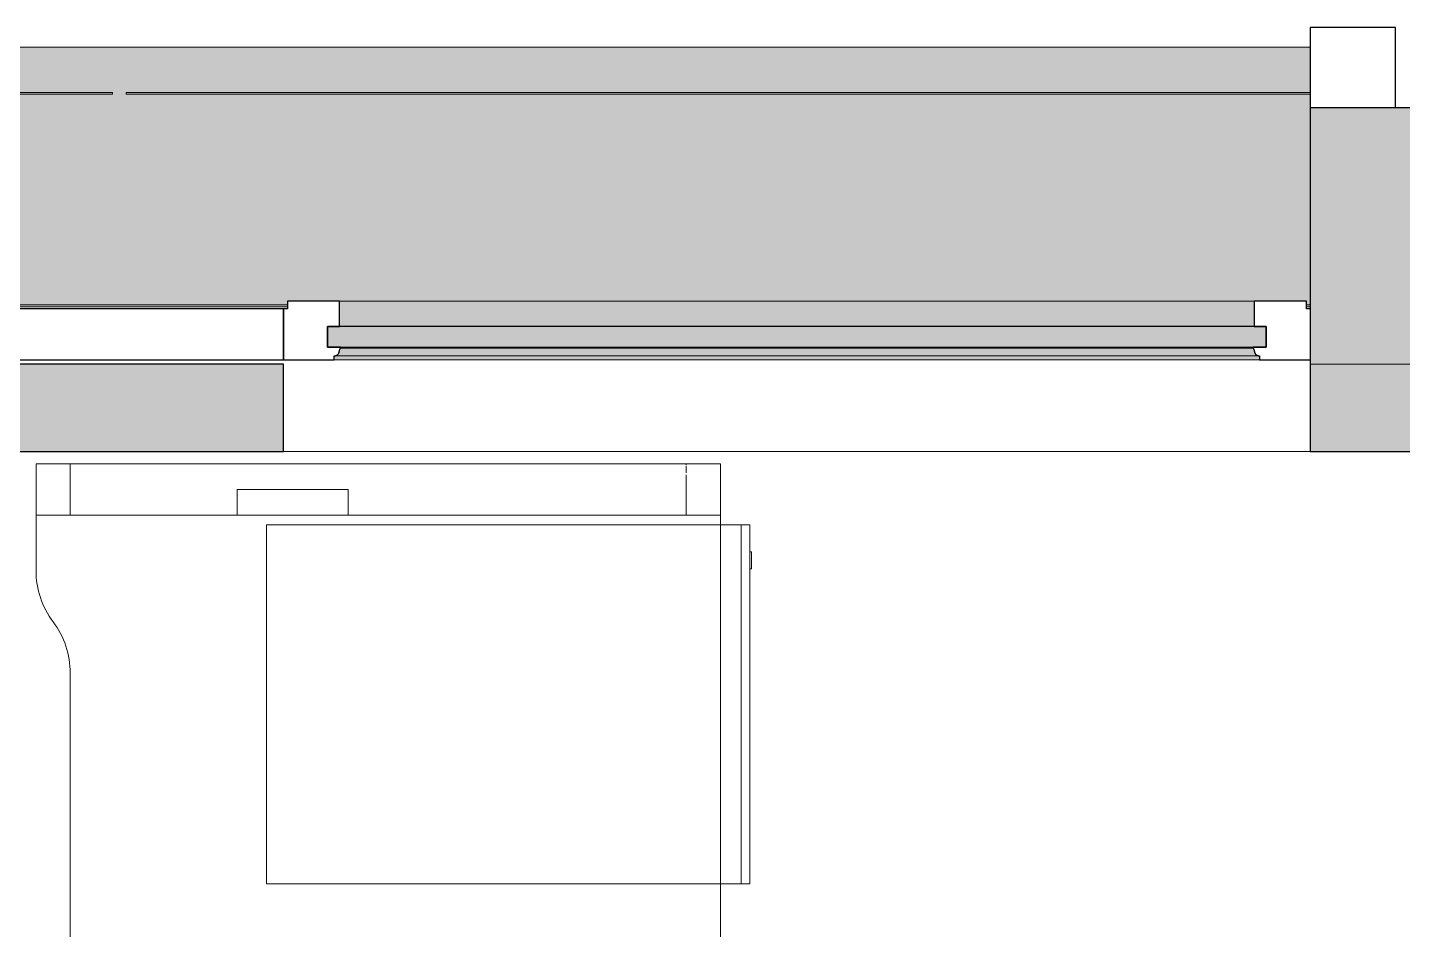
# Model space of a CAD drawing. Header units: millimetres. Extents: x 155927 to 326028, y -36033 to 97293.
# Drawn here: x 228193 to 229801, y 33686 to 34742 of the extents above; entities that cross this region are included whole.
import ezdxf

# ---------------------------------------------------------------- set-up
doc = ezdxf.new("R2010")
doc.units = ezdxf.units.MM
doc.header["$MEASUREMENT"] = 0
for name, color, linetype, lineweight in [('A-GLAZ', 7, 'CONTINUOUS', 9), ('A-GLAZ-CWMG', 7, 'CONTINUOUS', 9), ('A-WALL', 7, 'CONTINUOUS', 9), ('A-WALL-PATT', 7, 'CONTINUOUS', 9), ('I-FURN', 8, 'CONTINUOUS', 9), ('I-WALL', 7, 'CONTINUOUS', 9)]:
    doc.layers.add(name, color=color, linetype=linetype, lineweight=lineweight)

msp = doc.modelspace()

# ---------------------------------------------------------------- hatches: boundary and pattern name
at = {"layer": 'A-GLAZ'}
for points in [[(229692.8, 34417), (229692.8, 34718.6), (220908.8, 34718.6), (220908.8, 34417), (220913.2, 34417), (220913.2, 34421.6), (222104.5, 34421.6), (222104.5, 34417), (223441.2, 34417), (223441.2, 34421.6), (224632.5, 34421.6), (224632.5, 34417), (225969.2, 34417), (225969.2, 34421.6), (227160.5, 34421.6), (227160.5, 34417), (228497.2, 34417), (228497.2, 34421.6), (229688.5, 34421.6), (229688.5, 34417)], [(229627.6, 34391.7), (229627.6, 34421.6), (228558, 34421.6), (228558, 34391.7), (229056.7, 34391.7)], [(229641.6, 34367.7), (229641.6, 34391.7), (228544.1, 34391.7), (228544.1, 34367.7), (229056.7, 34367.7)], [(229627.8, 34362.7), (229626.4, 34366.6), (228559.3, 34366.6), (228558, 34362.7), (229627.6, 34362.7)], [(229626.4, 34366.6), (229626.4, 34367.7), (229056.7, 34366.6)], [(229627.8, 34352.8), (229633.6, 34352.8), (229633.6, 34357.7), (228552, 34357.7), (228552, 34352.8), (229056.7, 34352.8)], [(229632.1, 34357.7), (229628.7, 34360), (229627.4, 34362.7), (228557.8, 34362.7), (228556, 34359), (228555.8, 34357.7), (229629.8, 34357.7)]]:
    msp.add_hatch(color=256, dxfattribs=at).paths.add_polyline_path(points, flags=0)
h = msp.add_hatch(color=256, dxfattribs=at)
h.paths.add_polyline_path([(229692.8, 34414.8), (229692.8, 34417), (229688.5, 34417), (229688.5, 34414.8)], flags=0)
h.paths.add_polyline_path([(228450.1, 34414.8), (228497.2, 34414.8), (228497.2, 34417), (227160.5, 34417), (227160.5, 34414.8), (227843.5, 34414.8)], flags=0)
h.paths.add_polyline_path([(225969.2, 34414.8), (225969.2, 34417), (224632.5, 34417), (224632.5, 34414.8), (225964.2, 34414.8)], flags=0)
h.paths.add_polyline_path([(223441.2, 34414.8), (223441.2, 34417), (222104.5, 34417), (222104.5, 34414.8), (223436.2, 34414.8)], flags=0)
h.paths.add_polyline_path([(220913.2, 34414.8), (220913.2, 34417), (220908.8, 34417), (220908.8, 34414.8)], flags=0)
at = {"layer": 'A-WALL-PATT'}
h = msp.add_hatch(color=256, dxfattribs=at)
h.paths.add_polyline_path([(230840.8, 34347.6), (230840.8, 34647.6), (229692.8, 34647.6), (229692.8, 34347.6), (230269.8, 34347.6)], flags=0)
h.paths.add_polyline_path([(220908.8, 34347.6), (220908.8, 34647.6), (202317.8, 34647.6), (202317.8, 34347.6), (220564.5, 34347.6)], flags=0)
h.paths.add_polyline_path([(200283.7, 34347.6), (200283.7, 34647.6), (197317.8, 34647.6), (197317.8, 34437.6), (197292.8, 34437.6), (197292.8, 34347.6), (198727.6, 34347.6)], flags=0)
h.paths.add_polyline_path([(195683.8, 34347.6), (195683.8, 34437.6), (195658.8, 34437.6), (195658.8, 34647.6), (193317.8, 34647.6), (193317.8, 34347.6), (195658.8, 34347.6)], flags=0)
h.paths.add_polyline_path([(190533.8, 34347.6), (190533.8, 34647.6), (187318, 34647.6), (187318, 34347.6), (190235.5, 34347.6)], flags=0)
h.paths.add_polyline_path([(185283.8, 34347.6), (185283.8, 34647.6), (166692.8, 34647.6), (166692.8, 34347.6), (184169.7, 34347.6)], flags=0)
h.paths.add_polyline_path([(157908.8, 34347.6), (157908.8, 34647.6), (156760.8, 34647.6), (156760.8, 34347.6), (157480.1, 34347.6)], flags=0)
for points in [[(227266.8, 34245.6), (228390.8, 34245.6), (228390.8, 34347.6), (227266.8, 34347.6)], [(228492.8, 34245.6), (228492.8, 34347.6), (228390.8, 34347.6), (228390.8, 34245.6), (228450.1, 34245.6)], [(230840.8, 34245.6), (230840.8, 34347.6), (229692.8, 34347.6), (229692.8, 34245.6), (230269.8, 34245.6)]]:
    msp.add_hatch(color=256, dxfattribs=at).paths.add_polyline_path(points, flags=0)

# ---------------------------------------------------------------- linework, layer by layer
at = {"layer": 'A-GLAZ', "lineweight": 30}
for p, q in [((229792.8, 34741.6), (229692.8, 34741.6)), ((229692.8, 34741.6), (229692.8, 34647.6)), ((229792.8, 34647.6), (229792.8, 34741.6)), ((228558, 34421.6), (228497.2, 34421.6)), ((228497.2, 34421.6), (228497.2, 34412.6)), ((228558, 34391.7), (228558, 34421.6)), ((229688.5, 34421.6), (229627.6, 34421.6)), ((229627.6, 34421.6), (229627.6, 34391.7)), ((229688.5, 34412.6), (229688.5, 34421.6)), ((228492.8, 34412.6), (227164.8, 34412.6)), ((228492.8, 34352.8), (228492.8, 34412.6)), ((228497.2, 34412.6), (228492.8, 34412.6)), ((228492.8, 34412.6), (228492.8, 34352.8)), ((229692.8, 34412.6), (229688.5, 34412.6)), ((229641.6, 34391.7), (228544.1, 34391.7)), ((228544.1, 34391.7), (228544.1, 34367.7)), ((228544.1, 34367.7), (228544.1, 34391.7)), ((228544.1, 34391.7), (228558, 34391.7)), ((229627.6, 34391.7), (229641.6, 34391.7)), ((229641.6, 34367.7), (229641.6, 34391.7)), ((229641.6, 34391.7), (229641.6, 34367.7)), ((228544.1, 34367.7), (229641.6, 34367.7)), ((228559.3, 34367.7), (228544.1, 34367.7)), ((228559.3, 34366.6), (228559.3, 34367.7)), ((229641.6, 34367.7), (229626.4, 34367.7)), ((229626.4, 34367.7), (229626.4, 34366.6)), ((227164.8, 34352.8), (228492.8, 34352.8)), ((228492.8, 34352.8), (228552, 34352.8)), ((228552, 34352.8), (228552, 34357.7)), ((228552, 34357.7), (228553.6, 34357.7)), ((229632.1, 34357.7), (229633.6, 34357.7)), ((229633.6, 34357.7), (229633.6, 34352.8)), ((229633.6, 34352.8), (229692.8, 34352.8))]:
    msp.add_line(p, q, dxfattribs=at)
at = {"layer": 'A-GLAZ'}
for p, q in [((229692.8, 34718.6), (220908.8, 34718.6)), ((228497.2, 34417), (227160.5, 34417)), ((228497.2, 34414.8), (227160.5, 34414.8)), ((229627.6, 34421.6), (228558, 34421.6)), ((229692.8, 34417), (229688.5, 34417)), ((229692.8, 34414.8), (229688.5, 34414.8)), ((229626.4, 34366.6), (228559.3, 34366.6)), ((228553.6, 34357.7), (228552, 34357.7)), ((228552, 34352.8), (229633.6, 34352.8)), ((229632.1, 34357.7), (228553.6, 34357.7)), ((229633.6, 34357.7), (229632.1, 34357.7))]:
    msp.add_line(p, q, dxfattribs=at)
at = {"layer": 'A-GLAZ', "lineweight": 30}
for centre, radius, start, end in [((228565.2, 34362.2), 7.4, 143.4261, 176.5739), ((229620.5, 34362.2), 7.4, 3.4261, 36.5739), ((228552.5, 34363), 5.36, 281.9524, 356.5739), ((229633.2, 34363), 5.36, 183.4261, 258.0476)]:
    msp.add_arc(centre, radius, start, end, dxfattribs=at)
at = {"layer": 'A-GLAZ'}
for points in [[(228558.5, 34365.4), (228558.7, 34365.8), (228559, 34366.2), (228559.3, 34366.6)], [(229626.4, 34366.6), (229626.7, 34366.2), (229626.9, 34365.8), (229627.1, 34365.4)]]:
    msp.add_open_spline(points, degree=3, dxfattribs=at)
for points, knots in [([(228553.6, 34357.7), (228554, 34357.8), (228554.7, 34358.1), (228555.5, 34358.5), (228555.9, 34358.8), (228556, 34359)], [0, 0, 0, 0, 0.2, 0.3, 0.4, 0.4, 0.4, 0.4]), ([(228557, 34360), (228557.1, 34360.2), (228557.3, 34360.6), (228557.7, 34361.5), (228557.8, 34362.2), (228557.8, 34362.7)], [0.6, 0.6, 0.6, 0.6, 0.7, 0.8, 1, 1, 1, 1]), ([(229627.8, 34362.7), (229627.9, 34362.2), (229628, 34361.5), (229628.4, 34360.6), (229628.6, 34360.2), (229628.7, 34360)], [-1, -1, -1, -1, -0.8, -0.7, -0.6, -0.6, -0.6, -0.6]), ([(229629.6, 34359), (229629.8, 34358.8), (229630.2, 34358.5), (229631, 34358.1), (229631.6, 34357.8), (229632.1, 34357.7)], [-0.4, -0.4, -0.4, -0.4, -0.3, -0.2, 0, 0, 0, 0])]:
    msp.add_open_spline(points, degree=3, knots=knots, dxfattribs=at)
at = {"layer": 'A-GLAZ-CWMG'}
for p, q in [((227550.8, 34665.6), (228292.8, 34665.6)), ((228292.8, 34663.6), (227550.8, 34663.6)), ((228292.8, 34665.6), (228292.8, 34663.6)), ((228308.9, 34663.6), (228308.9, 34665.6)), ((228308.9, 34665.6), (229050.8, 34665.6)), ((229050.8, 34663.6), (228308.9, 34663.6)), ((229050.8, 34665.6), (229425.8, 34665.6)), ((229425.8, 34663.6), (229050.8, 34663.6)), ((229425.8, 34665.6), (229692.8, 34665.6)), ((229692.8, 34663.6), (229425.8, 34663.6))]:
    msp.add_line(p, q, dxfattribs=at)
at = {"layer": 'A-WALL', "lineweight": 30}
for p, q in [((230840.8, 34647.6), (229692.8, 34647.6)), ((229692.8, 34647.6), (229692.8, 34347.6))]:
    msp.add_line(p, q, dxfattribs=at)
at = {"layer": 'A-WALL'}
msp.add_line((229692.8, 34347.6), (230840.8, 34347.6), dxfattribs=at)
at = {"layer": 'I-FURN'}
for p, q in [((228203.4, 34231.3), (229003.4, 34231.3)), ((228243.4, 34231.3), (228203.4, 34231.3)), ((228203.4, 34171.3), (228203.4, 34231.3)), ((228203.4, 34171.3), (228203.4, 34231.3)), ((229003.4, 34231.3), (228203.4, 34231.3)), ((228203.4, 34231.3), (228203.4, 34106.3)), ((228203.4, 34106.3), (228203.4, 34231.3)), ((228203.4, 34231.3), (229003.4, 34231.3)), ((228963.4, 34231.3), (228243.4, 34231.3)), ((228243.4, 34171.3), (228243.4, 34231.3)), ((228243.4, 34171.3), (228243.4, 34231.3)), ((229003.4, 34231.3), (228963.4, 34231.3)), ((228963.4, 34229.5), (228963.4, 34231.3)), ((228963.4, 34229.5), (228963.4, 34231.3)), ((228963.4, 34220.8), (228963.4, 34228.6)), ((228963.4, 34220.8), (228963.4, 34228.6)), ((229003.4, 34231.3), (229003.4, 34171.3)), ((229003.4, 34171.3), (229003.4, 34231.3)), ((229003.4, 32631.3), (229003.4, 34231.3)), ((229003.4, 34231.3), (229003.4, 32631.3)), ((228963.4, 34171.3), (228963.4, 34218.4)), ((228963.4, 34171.3), (228963.4, 34218.4)), ((228438.4, 34201.3), (228568.4, 34201.3)), ((228438.4, 34171.3), (228438.4, 34201.3)), ((228568.4, 34201.3), (228438.4, 34201.3)), ((228438.4, 34171.3), (228438.4, 34201.3)), ((228568.4, 34201.3), (228568.4, 34171.3)), ((228568.4, 34171.3), (228568.4, 34201.3)), ((228438.4, 34171.3), (228203.4, 34171.3)), ((228203.4, 34171.3), (228243.4, 34171.3)), ((228243.4, 34171.3), (228963.4, 34171.3)), ((228568.4, 34171.3), (228438.4, 34171.3)), ((229003.4, 34159.8), (228472.7, 34159.8)), ((228472.7, 34159.8), (228472.7, 33739.8)), ((229003.4, 34171.3), (228568.4, 34171.3)), ((228963.4, 34171.3), (229003.4, 34171.3)), ((229027.7, 34159.8), (229003.4, 34159.8)), ((229027.7, 34159.8), (229027.7, 33739.8)), ((229037.7, 34159.8), (229027.7, 34159.8)), ((229027.7, 33739.8), (229027.7, 34159.8)), ((229037.7, 33739.8), (229037.7, 34159.8)), ((229039.7, 34128.2), (229037.7, 34128.2)), ((229039.7, 34108.2), (229039.7, 34128.2)), ((229039.7, 34128.2), (229039.7, 34108.2)), ((229037.7, 34108.2), (229039.7, 34108.2)), ((228243.4, 33986.3), (228243.4, 33154)), ((228243.4, 33154), (228243.4, 33986.3)), ((228472.7, 33739.8), (229003.4, 33739.8)), ((229003.4, 33739.8), (229027.7, 33739.8)), ((229027.7, 33739.8), (229037.7, 33739.8))]:
    msp.add_line(p, q, dxfattribs=at)
for centre, start, end in [((228303.4, 34106.3), 180, 216.8699), ((228303.4, 34106.3), 180, 216.8699), ((228143.4, 33986.3), 0, 36.8699), ((228143.4, 33986.3), 0, 36.8699)]:
    msp.add_arc(centre, 100, start, end, dxfattribs=at)
at = {"layer": 'I-WALL', "lineweight": 30}
for p, q in [((228390.8, 34347.6), (227266.8, 34347.6)), ((228492.8, 34347.6), (228390.8, 34347.6)), ((228492.8, 34245.6), (228492.8, 34347.6)), ((229692.8, 34347.6), (229692.8, 34245.6)), ((227266.8, 34245.6), (228390.8, 34245.6)), ((228390.8, 34245.6), (228492.8, 34245.6)), ((229692.8, 34245.6), (230840.8, 34245.6))]:
    msp.add_line(p, q, dxfattribs=at)
at = {"layer": 'I-WALL'}
for p, q in [((230840.8, 34347.6), (229692.8, 34347.6)), ((229692.8, 34245.6), (228492.8, 34245.6))]:
    msp.add_line(p, q, dxfattribs=at)

doc.saveas('drawing.dxf')
